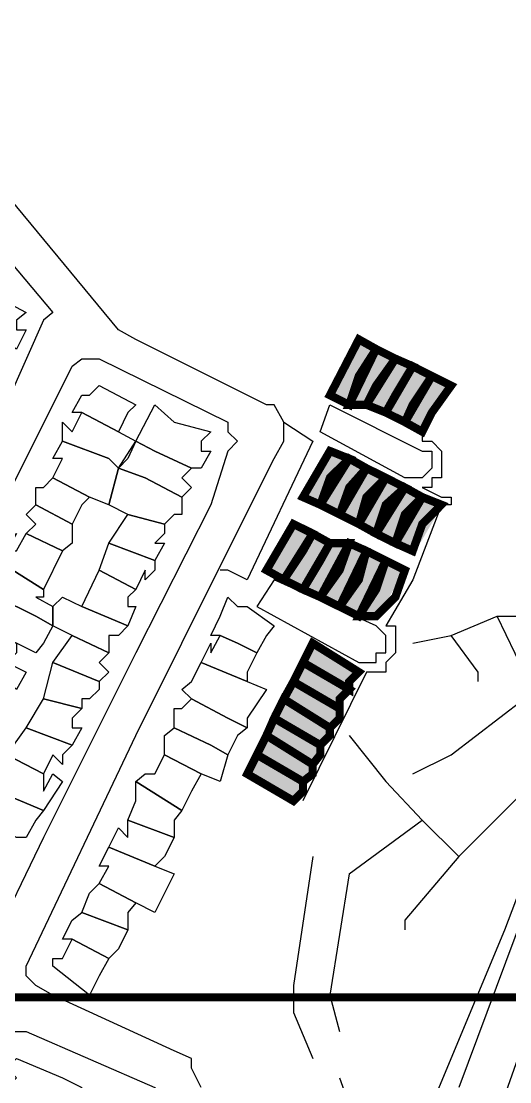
# Model space of a CAD drawing. Header units: millimetres. Extents: x -3588 to 75209, y -3737 to 38254.
# Drawn here: x 27837.5 to 27909.2, y 18146.8 to 18302.5 of the extents above; entities that cross this region are included whole.
import ezdxf

# ---------------------------------------------------------------- set-up
doc = ezdxf.new("R2010")
doc.units = ezdxf.units.MM
doc.layers.add('H', color=250, linetype='Continuous')
doc.layers.add('P', color=253, linetype='Continuous')

msp = doc.modelspace()

# ---------------------------------------------------------------- hatches: boundary and pattern name
at = {"layer": 'H', "linetype": 'Continuous'}
for points in [[(27889.827, 18254.333), (27885.602, 18246.155), (27883.058, 18247.564), (27887.011, 18255.758), (27889.827, 18254.333), (27889.827, 18254.333)], [(27892.372, 18252.925), (27888.419, 18246.155), (27885.602, 18246.155), (27889.827, 18254.333), (27892.372, 18252.925), (27892.372, 18252.925)], [(27895.188, 18251.517), (27890.963, 18244.747), (27888.419, 18246.155), (27892.372, 18252.925), (27895.188, 18251.517), (27895.188, 18251.517)], [(27897.733, 18250.108), (27893.78, 18243.323), (27890.963, 18244.747), (27895.188, 18251.517), (27897.733, 18250.108), (27897.733, 18250.108)], [(27900.566, 18248.972), (27896.613, 18242.203), (27893.78, 18243.323), (27897.733, 18250.108), (27900.566, 18248.972), (27900.566, 18248.972)], [(27885.602, 18237.962), (27881.649, 18231.192), (27878.817, 18232.6), (27883.058, 18239.37), (27885.602, 18237.962), (27885.602, 18237.962)], [(27888.419, 18236.553), (27884.194, 18229.784), (27881.649, 18231.192), (27885.602, 18237.962), (27888.419, 18236.553), (27888.419, 18236.553)], [(27890.963, 18235.433), (27887.011, 18228.647), (27884.194, 18229.784), (27888.419, 18236.553), (27890.963, 18235.433), (27890.963, 18235.433)], [(27893.78, 18234.009), (27889.827, 18227.239), (27887.011, 18228.647), (27890.963, 18235.433), (27893.78, 18234.009), (27893.78, 18234.009)], [(27896.613, 18232.6), (27892.372, 18225.831), (27889.827, 18227.239), (27893.78, 18234.009), (27896.613, 18232.6), (27896.613, 18232.6)], [(27899.141, 18231.192), (27895.188, 18224.422), (27892.372, 18225.831), (27896.613, 18232.6), (27899.141, 18231.192), (27899.141, 18231.192)], [(27880.241, 18227.239), (27876.288, 18220.47), (27873.455, 18221.878), (27877.408, 18228.647), (27880.241, 18227.239), (27880.241, 18227.239)], [(27883.058, 18225.831), (27878.817, 18219.045), (27876.288, 18220.47), (27880.241, 18227.239), (27883.058, 18225.831), (27883.058, 18225.831)], [(27885.602, 18225.831), (27881.649, 18217.637), (27878.817, 18219.045), (27883.058, 18225.831), (27885.602, 18225.831), (27885.602, 18225.831)], [(27888.419, 18224.422), (27884.194, 18216.229), (27881.649, 18217.637), (27885.602, 18225.831), (27888.419, 18224.422), (27888.419, 18224.422)], [(27890.963, 18222.998), (27887.011, 18215.108), (27884.194, 18216.229), (27888.419, 18224.422), (27890.963, 18222.998), (27890.963, 18222.998)], [(27893.78, 18221.878), (27889.827, 18215.108), (27887.011, 18215.108), (27890.963, 18222.998), (27893.78, 18221.878), (27893.78, 18221.878)], [(27887.011, 18206.914), (27885.602, 18204.098), (27878.817, 18208.323), (27880.241, 18210.867), (27887.011, 18206.914), (27887.011, 18206.914)], [(27885.602, 18204.098), (27884.194, 18201.553), (27877.408, 18205.506), (27878.817, 18208.323), (27885.602, 18204.098), (27885.602, 18204.098)], [(27884.194, 18201.553), (27883.058, 18198.72), (27876.288, 18202.673), (27877.408, 18205.506), (27884.194, 18201.553), (27884.194, 18201.553)], [(27883.058, 18198.72), (27881.649, 18195.904), (27874.864, 18200.145), (27876.288, 18202.673), (27883.058, 18198.72), (27883.058, 18198.72)], [(27881.649, 18195.904), (27880.241, 18193.359), (27873.455, 18197.312), (27874.864, 18200.145), (27881.649, 18195.904), (27881.649, 18195.904)], [(27880.241, 18193.359), (27878.817, 18190.543), (27872.047, 18194.784), (27873.455, 18197.312), (27880.241, 18193.359), (27880.241, 18193.359)], [(27878.817, 18190.543), (27877.408, 18187.998), (27870.639, 18191.951), (27872.047, 18194.784), (27878.817, 18190.543), (27878.817, 18190.543)]]:
    msp.add_hatch(color=256, dxfattribs=at).paths.add_polyline_path(points)

# ---------------------------------------------------------------- linework, layer by layer
at = {"layer": 'P'}
for points in [[(27863.869, 18145.94), (27862.445, 18148.757), (27862.445, 18150.181), (27859.916, 18151.301), (27842.12, 18159.495), (27839.592, 18160.904), (27838.167, 18162.312), (27838.167, 18163.72), (27854.267, 18197.6), (27867.806, 18224.694), (27874.592, 18238.25), (27876, 18240.794), (27876, 18242.203), (27876, 18243.611), (27874.592, 18246.155), (27873.455, 18246.155), (27854.267, 18255.758), (27851.722, 18257.166), (27832.806, 18280.019), (27823.22, 18293.574), (27813.618, 18301.768), (27812.481, 18303.177)], [(27797.518, 18181.228), (27792.157, 18184.045), (27781.146, 18189.406), (27781.146, 18190.831), (27789.34, 18208.323), (27806.832, 18246.155), (27823.22, 18280.019), (27824.628, 18280.019), (27826.036, 18280.019), (27832.806, 18270.705), (27842.12, 18259.695), (27840.712, 18258.574), (27832.806, 18240.794), (27827.157, 18227.239), (27816.434, 18205.506), (27805.712, 18181.228), (27804.303, 18179.82), (27801.471, 18179.82), (27797.518, 18181.228)], [(27927.66, 18265.344), (27924.843, 18261.119), (27923.419, 18247.564), (27923.419, 18240.794), (27924.843, 18232.6), (27926.252, 18230.056), (27924.843, 18220.47), (27924.843, 18209.731), (27920.89, 18196.192), (27911.288, 18171.626), (27901.686, 18145.94)], [(27836.759, 18258.574), (27836.759, 18257.166), (27838.167, 18257.166), (27836.759, 18254.333), (27829.989, 18258.574), (27832.806, 18262.527), (27838.167, 18259.695), (27836.759, 18258.574)], [(27809.665, 18175.867), (27809.665, 18177.275), (27809.665, 18178.396), (27815.026, 18190.831), (27828.581, 18216.517), (27835.351, 18232.6), (27844.953, 18251.805), (27846.361, 18252.925), (27847.481, 18252.925), (27848.906, 18252.925), (27867.806, 18243.611), (27867.806, 18242.203), (27869.23, 18240.794), (27867.806, 18239.37), (27865.278, 18231.48), (27854.267, 18209.731), (27840.712, 18182.637), (27832.806, 18166.265), (27832.806, 18164.857), (27831.398, 18164.857), (27827.157, 18167.673), (27820.387, 18170.506), (27809.665, 18175.867)], [(27934.43, 18252.925), (27934.43, 18246.155), (27931.613, 18230.056), (27931.613, 18215.108), (27931.613, 18208.323), (27927.66, 18194.784), (27920.89, 18178.396), (27914.105, 18160.904), (27905.927, 18137.746)], [(27853.131, 18245.019), (27851.722, 18242.203), (27846.361, 18245.019), (27844.953, 18245.019), (27846.361, 18247.564), (27847.481, 18247.564), (27848.906, 18248.972), (27854.267, 18246.155), (27853.131, 18245.019)], [(27863.869, 18240.794), (27863.869, 18239.37), (27865.278, 18239.37), (27863.869, 18236.841), (27862.445, 18236.841), (27857.084, 18239.37), (27854.267, 18240.794), (27857.084, 18246.155), (27859.916, 18243.611), (27865.278, 18242.203), (27863.869, 18240.794)], [(27882.77, 18246.155), (27896.325, 18239.37), (27897.733, 18239.37), (27897.733, 18238.25), (27897.733, 18236.841), (27896.325, 18235.433), (27894.916, 18235.433), (27893.78, 18235.433), (27881.361, 18242.203), (27882.77, 18246.155)], [(27853.131, 18238.25), (27851.722, 18236.841), (27850.314, 18238.25), (27843.544, 18240.794), (27843.544, 18243.611), (27844.953, 18242.203), (27846.361, 18245.019), (27851.722, 18242.203), (27854.267, 18240.794), (27853.131, 18238.25)], [(27876, 18243.611), (27880.241, 18240.794), (27870.639, 18220.47), (27867.806, 18221.878), (27866.686, 18221.878)], [(27896.325, 18242.203), (27896.325, 18240.794), (27897.733, 18240.794), (27899.141, 18239.37), (27899.141, 18238.25), (27899.141, 18236.841), (27899.141, 18235.433), (27897.733, 18235.433), (27897.733, 18234.009), (27896.325, 18234.009), (27899.141, 18232.6), (27900.566, 18232.6), (27900.566, 18231.48), (27899.141, 18231.48), (27894.916, 18220.47), (27890.963, 18213.684), (27892.372, 18213.684), (27892.372, 18212.276), (27892.372, 18211.155), (27892.372, 18209.731), (27890.963, 18208.323), (27890.963, 18206.914), (27889.555, 18206.914), (27888.131, 18206.914), (27878.817, 18187.998)], [(27850.314, 18238.25), (27851.722, 18236.841), (27850.314, 18231.48), (27847.481, 18232.6), (27842.12, 18235.433), (27843.544, 18238.25), (27842.12, 18238.25), (27843.544, 18240.794), (27850.314, 18238.25)], [(27857.084, 18239.37), (27862.445, 18236.841), (27861.037, 18235.433), (27862.445, 18234.009), (27861.037, 18232.6), (27855.675, 18235.433), (27851.722, 18236.841), (27854.267, 18240.794), (27857.084, 18239.37)], [(27861.037, 18231.48), (27861.037, 18230.056), (27859.916, 18230.056), (27858.492, 18228.647), (27853.131, 18230.056), (27850.314, 18231.48), (27851.722, 18236.841), (27855.675, 18235.433), (27861.037, 18232.6), (27861.037, 18231.48)], [(27846.361, 18231.48), (27844.953, 18228.647), (27839.592, 18231.48), (27839.592, 18234.009), (27840.712, 18234.009), (27842.12, 18235.433), (27847.481, 18232.6), (27846.361, 18231.48)], [(27844.953, 18225.831), (27843.544, 18224.694), (27838.167, 18227.239), (27839.592, 18228.647), (27838.167, 18230.056), (27839.592, 18231.48), (27844.953, 18228.647), (27844.953, 18225.831)], [(27858.492, 18227.239), (27857.084, 18225.831), (27858.492, 18225.831), (27857.084, 18223.286), (27850.314, 18225.831), (27853.131, 18230.056), (27858.492, 18228.647), (27858.492, 18227.239)], [(27836.759, 18224.694), (27838.167, 18227.239), (27843.544, 18224.694), (27840.712, 18219.045), (27833.942, 18223.286), (27836.759, 18227.239), (27835.351, 18224.694), (27836.759, 18224.694)], [(27857.084, 18221.878), (27855.675, 18220.47), (27855.675, 18221.878), (27854.267, 18219.045), (27848.906, 18221.878), (27850.314, 18225.831), (27857.084, 18223.286), (27857.084, 18221.878)], [(27840.712, 18217.925), (27839.592, 18217.925), (27842.12, 18216.517), (27842.12, 18213.684), (27839.592, 18215.108), (27833.942, 18217.925), (27833.942, 18219.045), (27833.942, 18220.47), (27833.942, 18223.286), (27840.712, 18219.045), (27840.712, 18217.925)], [(27853.131, 18217.925), (27853.131, 18216.517), (27854.267, 18216.517), (27853.131, 18213.684), (27846.361, 18216.517), (27848.906, 18221.878), (27854.267, 18219.045), (27853.131, 18217.925)], [(27874.592, 18220.47), (27872.047, 18216.517), (27887.011, 18208.323), (27888.131, 18208.323), (27889.555, 18208.323), (27889.555, 18209.731), (27890.963, 18209.731), (27890.963, 18211.155), (27890.963, 18212.276), (27889.555, 18213.684), (27874.592, 18220.47)], [(27840.712, 18211.155), (27839.592, 18209.731), (27836.759, 18211.155), (27829.989, 18213.684), (27831.398, 18216.517), (27832.806, 18215.108), (27833.942, 18217.925), (27839.592, 18215.108), (27842.12, 18213.684), (27840.712, 18211.155)], [(27846.361, 18216.517), (27853.131, 18213.684), (27851.722, 18212.276), (27850.314, 18212.276), (27850.314, 18209.731), (27844.953, 18212.276), (27842.12, 18213.684), (27842.12, 18216.517), (27843.544, 18217.925), (27846.361, 18216.517)], [(27873.455, 18212.276), (27872.047, 18209.731), (27869.23, 18211.155), (27866.686, 18212.276), (27865.278, 18212.276), (27866.686, 18215.108), (27867.806, 18217.925), (27869.23, 18216.517), (27870.639, 18216.517), (27874.592, 18213.684), (27873.455, 18212.276)], [(27893.78, 18133.809), (27900.566, 18150.181), (27908.456, 18169.082), (27914.105, 18184.045), (27919.466, 18198.72), (27922.299, 18211.155), (27923.419, 18215.108)], [(27894.916, 18191.951), (27900.566, 18194.784), (27911.288, 18202.961), (27911.288, 18204.37), (27911.288, 18206.914), (27907.335, 18215.108)], [(27900.566, 18212.276), (27907.335, 18215.108)], [(27907.335, 18215.108), (27923.419, 18215.108)], [(27836.759, 18209.731), (27835.351, 18208.323), (27838.167, 18206.914), (27836.759, 18204.37), (27835.351, 18205.506), (27832.806, 18206.914), (27829.989, 18208.323), (27829.989, 18211.155), (27828.581, 18211.155), (27829.989, 18213.684), (27836.759, 18211.155), (27836.759, 18209.731)], [(27848.906, 18208.323), (27850.314, 18206.914), (27848.906, 18205.506), (27842.12, 18208.323), (27844.953, 18212.276), (27850.314, 18209.731), (27848.906, 18208.323)], [(27870.639, 18206.914), (27870.639, 18205.506), (27863.869, 18208.323), (27865.278, 18211.155), (27865.278, 18209.731), (27866.686, 18212.276), (27869.23, 18211.155), (27872.047, 18209.731), (27870.639, 18206.914)], [(27894.916, 18211.155), (27900.566, 18212.276)], [(27904.519, 18205.506), (27904.519, 18206.914), (27900.566, 18212.276)], [(27848.906, 18204.37), (27847.481, 18202.961), (27846.361, 18202.961), (27846.361, 18201.553), (27840.712, 18202.961), (27842.12, 18208.323), (27848.906, 18205.506), (27848.906, 18204.37)], [(27870.639, 18205.506), (27873.455, 18204.37), (27870.639, 18200.145), (27870.639, 18198.72), (27867.806, 18200.145), (27862.445, 18202.961), (27861.037, 18204.37), (27862.445, 18205.506), (27863.869, 18208.323), (27870.639, 18205.506)], [(27844.953, 18200.145), (27844.953, 18198.72), (27846.361, 18198.72), (27844.953, 18196.192), (27838.167, 18198.72), (27840.712, 18202.961), (27846.361, 18201.553), (27844.953, 18200.145)], [(27869.23, 18197.6), (27867.806, 18194.784), (27865.278, 18196.192), (27859.916, 18198.72), (27859.916, 18201.553), (27861.037, 18201.553), (27862.445, 18202.961), (27867.806, 18200.145), (27870.639, 18198.72), (27869.23, 18197.6)], [(27843.544, 18194.784), (27843.544, 18193.359), (27842.12, 18194.784), (27840.712, 18191.951), (27835.351, 18194.784), (27838.167, 18198.72), (27844.953, 18196.192), (27843.544, 18194.784)], [(27865.278, 18196.192), (27867.806, 18194.784), (27866.686, 18190.831), (27863.869, 18191.951), (27858.492, 18194.784), (27858.492, 18196.192), (27858.492, 18197.6), (27859.916, 18198.72), (27865.278, 18196.192)], [(27885.602, 18197.6), (27890.963, 18190.831), (27896.325, 18185.181)], [(27916.649, 18196.192), (27912.697, 18190.831), (27901.686, 18179.82)], [(27840.712, 18189.406), (27842.12, 18191.951), (27843.544, 18190.831), (27840.712, 18186.59), (27833.942, 18189.406), (27835.351, 18194.784), (27840.712, 18191.951), (27840.712, 18189.406)], [(27862.445, 18189.406), (27861.037, 18186.59), (27854.267, 18190.831), (27855.675, 18191.951), (27857.084, 18191.951), (27858.492, 18194.784), (27863.869, 18191.951), (27862.445, 18189.406)], [(27833.942, 18189.406), (27840.712, 18186.59), (27839.592, 18185.181), (27838.167, 18182.637), (27836.759, 18182.637), (27831.398, 18185.181), (27828.581, 18186.59), (27831.398, 18190.831), (27833.942, 18189.406)], [(27859.916, 18185.181), (27859.916, 18182.637), (27853.131, 18185.181), (27854.267, 18187.998), (27854.267, 18190.831), (27861.037, 18186.59), (27859.916, 18185.181)], [(27858.492, 18179.82), (27857.084, 18178.396), (27850.314, 18181.228), (27851.722, 18184.045), (27853.131, 18182.637), (27853.131, 18185.181), (27859.916, 18182.637), (27858.492, 18179.82)], [(27885.602, 18177.275), (27896.325, 18185.181)], [(27896.325, 18185.181), (27901.686, 18179.82)], [(27857.084, 18178.396), (27859.916, 18177.275), (27857.084, 18171.626), (27854.267, 18173.035), (27848.906, 18175.867), (27850.314, 18178.396), (27848.906, 18178.396), (27850.314, 18181.228), (27857.084, 18178.396)], [(27880.241, 18179.82), (27877.408, 18160.904), (27877.408, 18156.951), (27880.241, 18150.181)], [(27901.686, 18179.82), (27893.78, 18170.506), (27893.78, 18169.082)], [(27885.602, 18177.275), (27882.77, 18159.495), (27884.194, 18154.134)], [(27853.131, 18171.626), (27853.131, 18169.082), (27846.361, 18171.626), (27847.481, 18174.459), (27848.906, 18175.867), (27854.267, 18173.035), (27853.131, 18171.626)], [(27851.722, 18166.265), (27850.314, 18164.857), (27844.953, 18167.673), (27843.544, 18167.673), (27844.953, 18170.506), (27846.361, 18171.626), (27853.131, 18169.082), (27851.722, 18166.265)], [(27848.906, 18162.312), (27847.481, 18159.495), (27842.12, 18163.72), (27842.12, 18164.857), (27843.544, 18164.857), (27844.953, 18167.673), (27850.314, 18164.857), (27848.906, 18162.312)], [(27826.036, 18137.746), (27833.942, 18152.71), (27835.351, 18154.134), (27836.759, 18154.134), (27838.167, 18154.134), (27857.084, 18145.94), (27858.492, 18144.532), (27858.492, 18143.396), (27858.492, 18140.579), (27846.361, 18114.893), (27829.989, 18081.013), (27827.157, 18075.652), (27826.036, 18074.244), (27824.628, 18074.244), (27802.895, 18083.558), (27802.895, 18084.966), (27801.471, 18086.374), (27819.267, 18121.663), (27826.036, 18137.746)], [(27844.953, 18144.532), (27843.544, 18141.987), (27840.712, 18143.396), (27835.351, 18145.94), (27836.759, 18147.349), (27835.351, 18148.757), (27836.759, 18150.181), (27843.544, 18147.349), (27846.361, 18145.94), (27844.953, 18144.532)], [(27884.194, 18147.349), (27885.602, 18143.396), (27882.77, 18135.218), (27880.241, 18130.977), (27878.817, 18128.432), (27876, 18127.024), (27870.639, 18125.616)]]:
    msp.add_lwpolyline(points, dxfattribs=at)
at = {"layer": 'P', "const_width": 1.2}
for points in [[(27887.011, 18250.38), (27885.602, 18246.155), (27882.77, 18247.564), (27887.011, 18255.758), (27889.555, 18254.333), (27887.011, 18250.38)], [(27889.555, 18248.972), (27888.131, 18246.155), (27885.602, 18246.155), (27889.555, 18254.333), (27892.372, 18252.925), (27889.555, 18248.972)], [(27892.372, 18247.564), (27890.963, 18245.019), (27888.131, 18246.155), (27892.372, 18252.925), (27894.916, 18251.805), (27892.372, 18247.564)], [(27894.916, 18246.155), (27893.78, 18243.611), (27890.963, 18245.019), (27894.916, 18251.805), (27897.733, 18250.38), (27894.916, 18246.155)], [(27897.733, 18245.019), (27896.325, 18242.203), (27893.78, 18243.611), (27897.733, 18250.38), (27900.566, 18248.972), (27897.733, 18245.019)], [(27882.77, 18235.433), (27881.361, 18231.48), (27878.817, 18232.6), (27882.77, 18239.37), (27885.602, 18238.25), (27882.77, 18235.433)], [(27885.602, 18234.009), (27884.194, 18230.056), (27881.361, 18231.48), (27885.602, 18238.25), (27888.131, 18236.841), (27885.602, 18234.009)], [(27888.131, 18232.6), (27887.011, 18228.647), (27884.194, 18230.056), (27888.131, 18236.841), (27890.963, 18235.433), (27888.131, 18232.6)], [(27890.963, 18231.48), (27889.555, 18227.239), (27887.011, 18228.647), (27890.963, 18235.433), (27893.78, 18234.009), (27890.963, 18231.48)], [(27893.78, 18230.056), (27892.372, 18225.831), (27889.555, 18227.239), (27893.78, 18234.009), (27896.325, 18232.6), (27893.78, 18230.056)], [(27896.325, 18228.647), (27894.916, 18224.694), (27892.372, 18225.831), (27896.325, 18232.6), (27899.141, 18231.48), (27896.325, 18228.647)], [(27878.817, 18224.694), (27876, 18220.47), (27873.455, 18221.878), (27877.408, 18228.647), (27880.241, 18227.239), (27878.817, 18224.694)], [(27881.361, 18223.286), (27878.817, 18219.045), (27876, 18220.47), (27880.241, 18227.239), (27882.77, 18225.831), (27881.361, 18223.286)], [(27887.011, 18220.47), (27884.194, 18216.517), (27881.361, 18217.925), (27885.602, 18225.831), (27888.131, 18224.694), (27887.011, 18220.47)], [(27884.194, 18221.878), (27881.361, 18217.925), (27878.817, 18219.045), (27882.77, 18225.831), (27885.602, 18225.831), (27884.194, 18221.878)], [(27889.555, 18219.045), (27887.011, 18215.108), (27884.194, 18216.517), (27888.131, 18224.694), (27890.963, 18223.286), (27889.555, 18219.045)], [(27892.372, 18217.925), (27889.555, 18215.108), (27887.011, 18215.108), (27890.963, 18223.286), (27893.78, 18221.878), (27892.372, 18217.925)], [(27885.602, 18205.506), (27885.602, 18204.37), (27878.817, 18208.323), (27880.241, 18211.155), (27887.011, 18206.914), (27885.602, 18205.506)], [(27884.194, 18202.961), (27884.194, 18201.553), (27877.408, 18205.506), (27878.817, 18208.323), (27885.602, 18204.37), (27884.194, 18202.961)], [(27884.194, 18200.145), (27882.77, 18198.72), (27876, 18202.961), (27877.408, 18205.506), (27884.194, 18201.553), (27884.194, 18200.145)], [(27882.77, 18197.6), (27881.361, 18196.192), (27874.592, 18200.145), (27876, 18202.961), (27882.77, 18198.72), (27882.77, 18197.6)], [(27881.361, 18194.784), (27880.241, 18193.359), (27873.455, 18197.6), (27874.592, 18200.145), (27881.361, 18196.192), (27881.361, 18194.784)], [(27880.241, 18191.951), (27878.817, 18190.831), (27872.047, 18194.784), (27873.455, 18197.6), (27880.241, 18193.359), (27880.241, 18191.951)], [(27878.817, 18189.406), (27877.408, 18187.998), (27870.639, 18191.951), (27872.047, 18194.784), (27878.817, 18190.831), (27878.817, 18189.406)]]:
    msp.add_lwpolyline(points, dxfattribs=at)
at = {"layer": 'P', "color": 254, "const_width": 1.2}
msp.add_lwpolyline([(20504.468, 18159.154), (35705.098, 18159.154)], dxfattribs=at)

doc.saveas('drawing.dxf')
